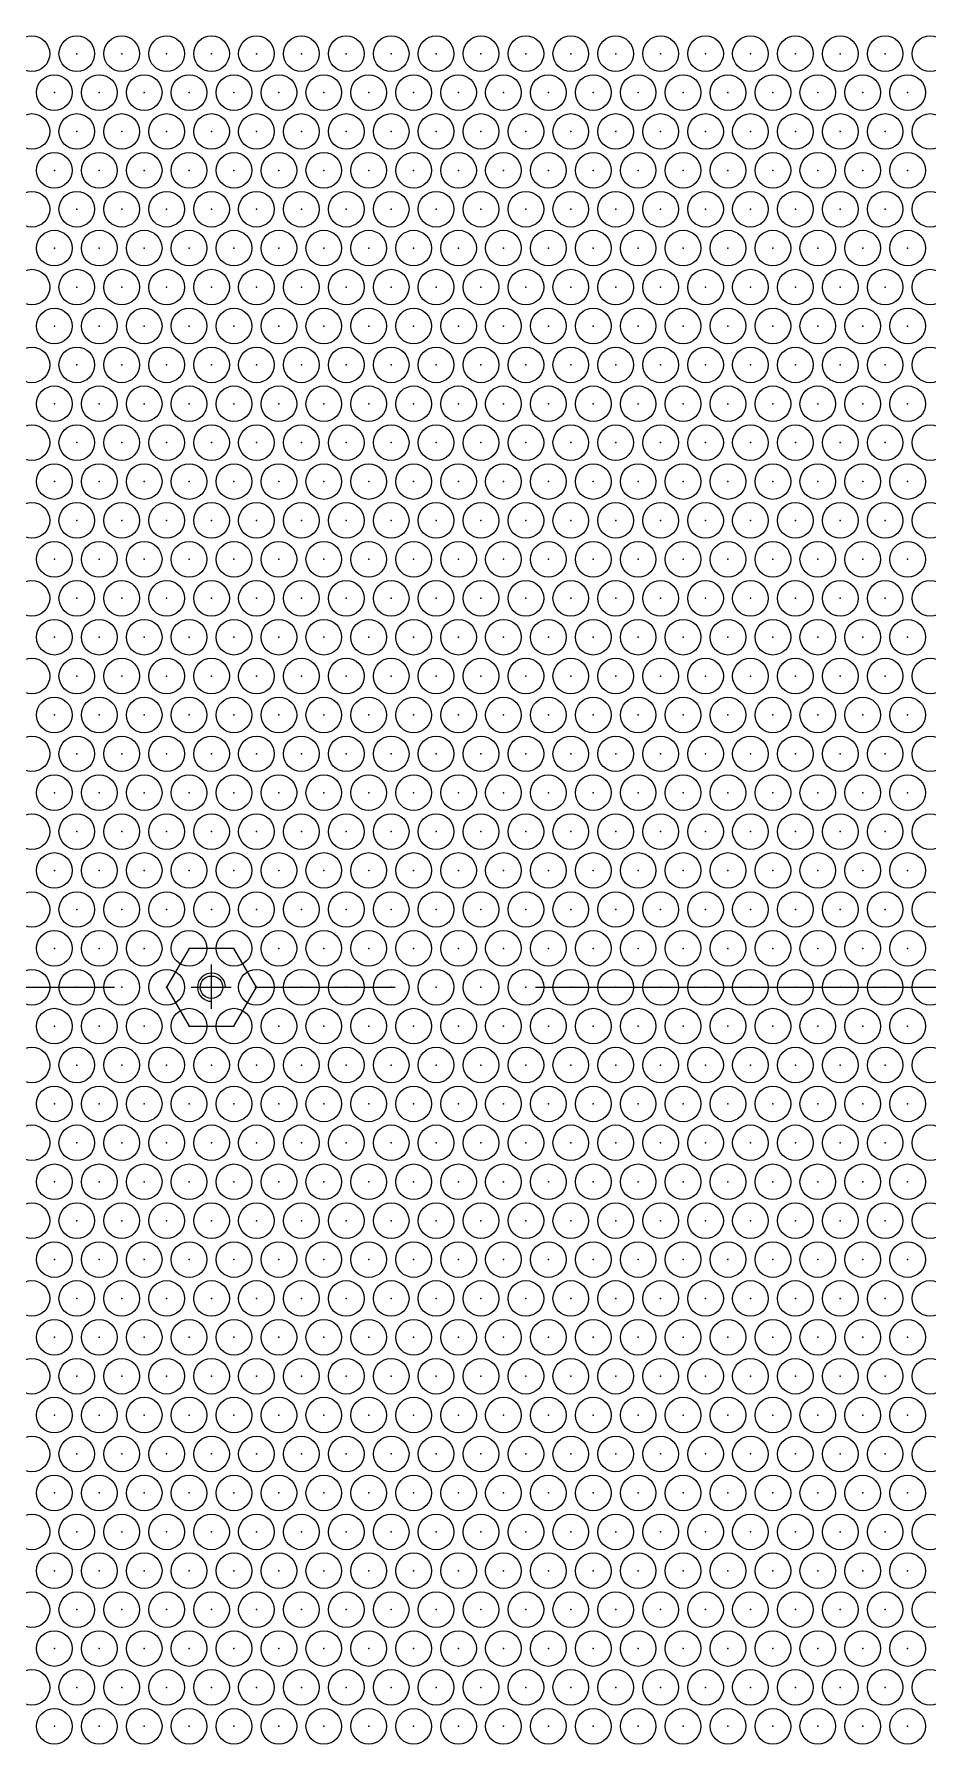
# Model space of a CAD drawing. Extents: x 193 to 9179, y 3 to 6441.
# Drawn here: x 1625 to 2261, y 3801 to 5020 of the extents above; entities that cross this region are included whole.
import ezdxf

# ---------------------------------------------------------------- set-up
doc = ezdxf.new("R2010")
doc.units = 0
doc.header["$LTSCALE"] = 400
doc.header["$MEASUREMENT"] = 0
doc.linetypes.add('CENTER', pattern=[2, 1.25, -0.25, 0.25, -0.25])
for name, color, linetype in [('1', 1, 'CENTER'), ('3', 3, 'CONTINUOUS'), ('4', 4, 'CONTINUOUS')]:
    doc.layers.add(name, color=color, linetype=linetype)

msp = doc.modelspace()

# ---------------------------------------------------------------- linework, layer by layer
at = {"layer": '1'}
msp.add_line((381.8, 4341.2), (4290.1, 4341.2), dxfattribs=at)
at = {"layer": '3', "linetype": 'CENTER'}
for p, q in [((1734.9, 4368.9), (1718.9, 4341.2)), ((1766.9, 4368.9), (1734.9, 4368.9)), ((1782.9, 4341.2), (1766.9, 4368.9)), ((1718.9, 4341.2), (1734.9, 4313.5)), ((1766.9, 4313.5), (1782.9, 4341.2)), ((1734.9, 4313.5), (1766.9, 4313.5))]:
    msp.add_line(p, q, dxfattribs=at)
at = {"layer": '3'}
for centre, radius in [((2294.9, 4341.2), 1330.2), ((1750.9, 4341.2), 8)]:
    msp.add_circle(centre, radius, dxfattribs=at)
at = {"layer": '4'}
msp.add_line((1750.9, 4325.8), (1750.9, 4357.5), dxfattribs=at)
at = {"layer": '4', "color": 4}
msp.add_line((1736.5, 4341.2), (1765, 4341.2), dxfattribs=at)
at = {"layer": '4'}
for centre in [(1622.9, 5006.3), (1654.9, 5006.3), (1686.9, 5006.3), (1718.9, 5006.3), (1750.9, 5006.3), (1782.9, 5006.3), (1814.9, 5006.3), (1846.9, 5006.3), (1878.9, 5006.3), (1910.9, 5006.3), (1942.9, 5006.3), (1974.9, 5006.3), (2006.9, 5006.3), (2038.9, 5006.3), (2070.9, 5006.3), (2102.9, 5006.3), (2134.9, 5006.3), (2166.9, 5006.3), (2198.9, 5006.3), (2230.9, 5006.3), (2262.9, 5006.3), (1638.9, 4978.6), (1670.9, 4978.6), (1702.9, 4978.6), (1734.9, 4978.6), (1766.9, 4978.6), (1798.9, 4978.6), (1830.9, 4978.6), (1862.9, 4978.6), (1894.9, 4978.6), (1926.9, 4978.6), (1958.9, 4978.6), (1990.9, 4978.6), (2022.9, 4978.6), (2054.9, 4978.6), (2086.9, 4978.6), (2118.9, 4978.6), (2150.9, 4978.6), (2182.9, 4978.6), (2214.9, 4978.6), (2246.9, 4978.6), (1622.9, 4950.9), (1654.9, 4950.9), (1686.9, 4950.9), (1718.9, 4950.9), (1750.9, 4950.9), (1782.9, 4950.9), (1814.9, 4950.9), (1846.9, 4950.9), (1878.9, 4950.9), (1910.9, 4950.9), (1942.9, 4950.9), (1974.9, 4950.9), (2006.9, 4950.9), (2038.9, 4950.9), (2070.9, 4950.9), (2102.9, 4950.9), (2134.9, 4950.9), (2166.9, 4950.9), (2198.9, 4950.9), (2230.9, 4950.9), (2262.9, 4950.9), (1638.9, 4923.2), (1670.9, 4923.2), (1702.9, 4923.2), (1734.9, 4923.2), (1766.9, 4923.2), (1798.9, 4923.2), (1830.9, 4923.2), (1862.9, 4923.2), (1894.9, 4923.2), (1926.9, 4923.2), (1958.9, 4923.2), (1990.9, 4923.2), (2022.9, 4923.2), (2054.9, 4923.2), (2086.9, 4923.2), (2118.9, 4923.2), (2150.9, 4923.2), (2182.9, 4923.2), (2214.9, 4923.2), (2246.9, 4923.2), (1622.9, 4895.5), (1654.9, 4895.5), (1686.9, 4895.5), (1718.9, 4895.5), (1750.9, 4895.5), (1782.9, 4895.5), (1814.9, 4895.5), (1846.9, 4895.5), (1878.9, 4895.5), (1910.9, 4895.5), (1942.9, 4895.5), (1974.9, 4895.5), (2006.9, 4895.5), (2038.9, 4895.5), (2070.9, 4895.5), (2102.9, 4895.5), (2134.9, 4895.5), (2166.9, 4895.5), (2198.9, 4895.5), (2230.9, 4895.5), (2262.9, 4895.5), (1638.9, 4867.8), (1670.9, 4867.8), (1702.9, 4867.8), (1734.9, 4867.8), (1766.9, 4867.8), (1798.9, 4867.8), (1830.9, 4867.8), (1862.9, 4867.8), (1894.9, 4867.8), (1926.9, 4867.8), (1958.9, 4867.8), (1990.9, 4867.8), (2022.9, 4867.8), (2054.9, 4867.8), (2086.9, 4867.8), (2118.9, 4867.8), (2150.9, 4867.8), (2182.9, 4867.8), (2214.9, 4867.8), (2246.9, 4867.8), (1622.9, 4840), (1654.9, 4840), (1686.9, 4840), (1718.9, 4840), (1750.9, 4840), (1782.9, 4840), (1814.9, 4840), (1846.9, 4840), (1878.9, 4840), (1910.9, 4840), (1942.9, 4840), (1974.9, 4840), (2006.9, 4840), (2038.9, 4840), (2070.9, 4840), (2102.9, 4840), (2134.9, 4840), (2166.9, 4840), (2198.9, 4840), (2230.9, 4840), (2262.9, 4840), (1638.9, 4812.3), (1670.9, 4812.3), (1702.9, 4812.3), (1734.9, 4812.3), (1766.9, 4812.3), (1798.9, 4812.3), (1830.9, 4812.3), (1862.9, 4812.3), (1894.9, 4812.3), (1926.9, 4812.3), (1958.9, 4812.3), (1990.9, 4812.3), (2022.9, 4812.3), (2054.9, 4812.3), (2086.9, 4812.3), (2118.9, 4812.3), (2150.9, 4812.3), (2182.9, 4812.3), (2214.9, 4812.3), (2246.9, 4812.3), (1622.9, 4784.6), (1654.9, 4784.6), (1686.9, 4784.6), (1718.9, 4784.6), (1750.9, 4784.6), (1782.9, 4784.6), (1814.9, 4784.6), (1846.9, 4784.6), (1878.9, 4784.6), (1910.9, 4784.6), (1942.9, 4784.6), (1974.9, 4784.6), (2006.9, 4784.6), (2038.9, 4784.6), (2070.9, 4784.6), (2102.9, 4784.6), (2134.9, 4784.6), (2166.9, 4784.6), (2198.9, 4784.6), (2230.9, 4784.6), (2262.9, 4784.6), (1638.9, 4756.9), (1670.9, 4756.9), (1702.9, 4756.9), (1734.9, 4756.9), (1766.9, 4756.9), (1798.9, 4756.9), (1830.9, 4756.9), (1862.9, 4756.9), (1894.9, 4756.9), (1926.9, 4756.9), (1958.9, 4756.9), (1990.9, 4756.9), (2022.9, 4756.9), (2054.9, 4756.9), (2086.9, 4756.9), (2118.9, 4756.9), (2150.9, 4756.9), (2182.9, 4756.9), (2214.9, 4756.9), (2246.9, 4756.9), (1622.9, 4729.2), (1654.9, 4729.2), (1686.9, 4729.2), (1718.9, 4729.2), (1750.9, 4729.2), (1782.9, 4729.2), (1814.9, 4729.2), (1846.9, 4729.2), (1878.9, 4729.2), (1910.9, 4729.2), (1942.9, 4729.2), (1974.9, 4729.2), (2006.9, 4729.2), (2038.9, 4729.2), (2070.9, 4729.2), (2102.9, 4729.2), (2134.9, 4729.2), (2166.9, 4729.2), (2198.9, 4729.2), (2230.9, 4729.2), (2262.9, 4729.2), (1638.9, 4701.5), (1670.9, 4701.5), (1702.9, 4701.5), (1734.9, 4701.5), (1766.9, 4701.5), (1798.9, 4701.5), (1830.9, 4701.5), (1862.9, 4701.5), (1894.9, 4701.5), (1926.9, 4701.5), (1958.9, 4701.5), (1990.9, 4701.5), (2022.9, 4701.5), (2054.9, 4701.5), (2086.9, 4701.5), (2118.9, 4701.5), (2150.9, 4701.5), (2182.9, 4701.5), (2214.9, 4701.5), (2246.9, 4701.5), (1622.9, 4673.8), (1654.9, 4673.8), (1686.9, 4673.8), (1718.9, 4673.8), (1750.9, 4673.8), (1782.9, 4673.8), (1814.9, 4673.8), (1846.9, 4673.8), (1878.9, 4673.8), (1910.9, 4673.8), (1942.9, 4673.8), (1974.9, 4673.8), (2006.9, 4673.8), (2038.9, 4673.8), (2070.9, 4673.8), (2102.9, 4673.8), (2134.9, 4673.8), (2166.9, 4673.8), (2198.9, 4673.8), (2230.9, 4673.8), (2262.9, 4673.8), (1638.9, 4646.1), (1670.9, 4646.1), (1702.9, 4646.1), (1734.9, 4646.1), (1766.9, 4646.1), (1798.9, 4646.1), (1830.9, 4646.1), (1862.9, 4646.1), (1894.9, 4646.1), (1926.9, 4646.1), (1958.9, 4646.1), (1990.9, 4646.1), (2022.9, 4646.1), (2054.9, 4646.1), (2086.9, 4646.1), (2118.9, 4646.1), (2150.9, 4646.1), (2182.9, 4646.1), (2214.9, 4646.1), (2246.9, 4646.1), (1622.9, 4618.3), (1654.9, 4618.3), (1686.9, 4618.3), (1718.9, 4618.3), (1750.9, 4618.3), (1782.9, 4618.3), (1814.9, 4618.3), (1846.9, 4618.3), (1878.9, 4618.3), (1910.9, 4618.3), (1942.9, 4618.3), (1974.9, 4618.3), (2006.9, 4618.3), (2038.9, 4618.3), (2070.9, 4618.3), (2102.9, 4618.3), (2134.9, 4618.3), (2166.9, 4618.3), (2198.9, 4618.3), (2230.9, 4618.3), (2262.9, 4618.3), (1638.9, 4590.6), (1670.9, 4590.6), (1702.9, 4590.6), (1734.9, 4590.6), (1766.9, 4590.6), (1798.9, 4590.6), (1830.9, 4590.6), (1862.9, 4590.6), (1894.9, 4590.6), (1926.9, 4590.6), (1958.9, 4590.6), (1990.9, 4590.6), (2022.9, 4590.6), (2054.9, 4590.6), (2086.9, 4590.6), (2118.9, 4590.6), (2150.9, 4590.6), (2182.9, 4590.6), (2214.9, 4590.6), (2246.9, 4590.6), (1622.9, 4562.9), (1654.9, 4562.9), (1686.9, 4562.9), (1718.9, 4562.9), (1750.9, 4562.9), (1782.9, 4562.9), (1814.9, 4562.9), (1846.9, 4562.9), (1878.9, 4562.9), (1910.9, 4562.9), (1942.9, 4562.9), (1974.9, 4562.9), (2006.9, 4562.9), (2038.9, 4562.9), (2070.9, 4562.9), (2102.9, 4562.9), (2134.9, 4562.9), (2166.9, 4562.9), (2198.9, 4562.9), (2230.9, 4562.9), (2262.9, 4562.9), (1638.9, 4535.2), (1670.9, 4535.2), (1702.9, 4535.2), (1734.9, 4535.2), (1766.9, 4535.2), (1798.9, 4535.2), (1830.9, 4535.2), (1862.9, 4535.2), (1894.9, 4535.2), (1926.9, 4535.2), (1958.9, 4535.2), (1990.9, 4535.2), (2022.9, 4535.2), (2054.9, 4535.2), (2086.9, 4535.2), (2118.9, 4535.2), (2150.9, 4535.2), (2182.9, 4535.2), (2214.9, 4535.2), (2246.9, 4535.2), (1622.9, 4507.5), (1654.9, 4507.5), (1686.9, 4507.5), (1718.9, 4507.5), (1750.9, 4507.5), (1782.9, 4507.5), (1814.9, 4507.5), (1846.9, 4507.5), (1878.9, 4507.5), (1910.9, 4507.5), (1942.9, 4507.5), (1974.9, 4507.5), (2006.9, 4507.5), (2038.9, 4507.5), (2070.9, 4507.5), (2102.9, 4507.5), (2134.9, 4507.5), (2166.9, 4507.5), (2198.9, 4507.5), (2230.9, 4507.5), (2262.9, 4507.5), (1638.9, 4479.8), (1670.9, 4479.8), (1702.9, 4479.8), (1734.9, 4479.8), (1766.9, 4479.8), (1798.9, 4479.8), (1830.9, 4479.8), (1862.9, 4479.8), (1894.9, 4479.8), (1926.9, 4479.8), (1958.9, 4479.8), (1990.9, 4479.8), (2022.9, 4479.8), (2054.9, 4479.8), (2086.9, 4479.8), (2118.9, 4479.8), (2150.9, 4479.8), (2182.9, 4479.8), (2214.9, 4479.8), (2246.9, 4479.8), (1622.9, 4452.1), (1654.9, 4452.1), (1686.9, 4452.1), (1718.9, 4452.1), (1750.9, 4452.1), (1782.9, 4452.1), (1814.9, 4452.1), (1846.9, 4452.1), (1878.9, 4452.1), (1910.9, 4452.1), (1942.9, 4452.1), (1974.9, 4452.1), (2006.9, 4452.1), (2038.9, 4452.1), (2070.9, 4452.1), (2102.9, 4452.1), (2134.9, 4452.1), (2166.9, 4452.1), (2198.9, 4452.1), (2230.9, 4452.1), (2262.9, 4452.1), (1638.9, 4424.4), (1670.9, 4424.4), (1702.9, 4424.4), (1734.9, 4424.4), (1766.9, 4424.4), (1798.9, 4424.4), (1830.9, 4424.4), (1862.9, 4424.4), (1894.9, 4424.4), (1926.9, 4424.4), (1958.9, 4424.4), (1990.9, 4424.4), (2022.9, 4424.4), (2054.9, 4424.4), (2086.9, 4424.4), (2118.9, 4424.4), (2150.9, 4424.4), (2182.9, 4424.4), (2214.9, 4424.4), (2246.9, 4424.4), (1622.9, 4396.6), (1654.9, 4396.6), (1686.9, 4396.6), (1718.9, 4396.6), (1750.9, 4396.6), (1782.9, 4396.6), (1814.9, 4396.6), (1846.9, 4396.6), (1878.9, 4396.6), (1910.9, 4396.6), (1942.9, 4396.6), (1974.9, 4396.6), (2006.9, 4396.6), (2038.9, 4396.6), (2070.9, 4396.6), (2102.9, 4396.6), (2134.9, 4396.6), (2166.9, 4396.6), (2198.9, 4396.6), (2230.9, 4396.6), (2262.9, 4396.6), (1638.9, 4368.9), (1670.9, 4368.9), (1702.9, 4368.9), (1734.9, 4368.9), (1766.9, 4368.9), (1798.9, 4368.9), (1830.9, 4368.9), (1862.9, 4368.9), (1894.9, 4368.9), (1926.9, 4368.9), (1958.9, 4368.9), (1990.9, 4368.9), (2022.9, 4368.9), (2054.9, 4368.9), (2086.9, 4368.9), (2118.9, 4368.9), (2150.9, 4368.9), (2182.9, 4368.9), (2214.9, 4368.9), (2246.9, 4368.9), (1622.9, 4341.2), (1654.9, 4341.2), (1686.9, 4341.2), (1718.9, 4341.2), (1782.9, 4341.2), (1814.9, 4341.2), (1846.9, 4341.2), (1878.9, 4341.2), (1910.9, 4341.2), (1942.9, 4341.2), (1974.9, 4341.2), (2006.9, 4341.2), (2038.9, 4341.2), (2070.9, 4341.2), (2102.9, 4341.2), (2134.9, 4341.2), (2166.9, 4341.2), (2198.9, 4341.2), (2230.9, 4341.2), (2262.9, 4341.2), (1638.9, 4313.5), (1670.9, 4313.5), (1702.9, 4313.5), (1734.9, 4313.5), (1766.9, 4313.5), (1798.9, 4313.5), (1830.9, 4313.5), (1862.9, 4313.5), (1894.9, 4313.5), (1926.9, 4313.5), (1958.9, 4313.5), (1990.9, 4313.5), (2022.9, 4313.5), (2054.9, 4313.5), (2086.9, 4313.5), (2118.9, 4313.5), (2150.9, 4313.5), (2182.9, 4313.5), (2214.9, 4313.5), (2246.9, 4313.5), (1622.9, 4285.8), (1654.9, 4285.8), (1686.9, 4285.8), (1718.9, 4285.8), (1750.9, 4285.8), (1782.9, 4285.8), (1814.9, 4285.8), (1846.9, 4285.8), (1878.9, 4285.8), (1910.9, 4285.8), (1942.9, 4285.8), (1974.9, 4285.8), (2006.9, 4285.8), (2038.9, 4285.8), (2070.9, 4285.8), (2102.9, 4285.8), (2134.9, 4285.8), (2166.9, 4285.8), (2198.9, 4285.8), (2230.9, 4285.8), (2262.9, 4285.8), (1638.9, 4258.1), (1670.9, 4258.1), (1702.9, 4258.1), (1734.9, 4258.1), (1766.9, 4258.1), (1798.9, 4258.1), (1830.9, 4258.1), (1862.9, 4258.1), (1894.9, 4258.1), (1926.9, 4258.1), (1958.9, 4258.1), (1990.9, 4258.1), (2022.9, 4258.1), (2054.9, 4258.1), (2086.9, 4258.1), (2118.9, 4258.1), (2150.9, 4258.1), (2182.9, 4258.1), (2214.9, 4258.1), (2246.9, 4258.1), (1622.9, 4230.4), (1654.9, 4230.4), (1686.9, 4230.4), (1718.9, 4230.4), (1750.9, 4230.4), (1782.9, 4230.4), (1814.9, 4230.4), (1846.9, 4230.4), (1878.9, 4230.4), (1910.9, 4230.4), (1942.9, 4230.4), (1974.9, 4230.4), (2006.9, 4230.4), (2038.9, 4230.4), (2070.9, 4230.4), (2102.9, 4230.4), (2134.9, 4230.4), (2166.9, 4230.4), (2198.9, 4230.4), (2230.9, 4230.4), (2262.9, 4230.4), (1638.9, 4202.6), (1670.9, 4202.6), (1702.9, 4202.6), (1734.9, 4202.6), (1766.9, 4202.6), (1798.9, 4202.6), (1830.9, 4202.6), (1862.9, 4202.6), (1894.9, 4202.6), (1926.9, 4202.6), (1958.9, 4202.6), (1990.9, 4202.6), (2022.9, 4202.6), (2054.9, 4202.6), (2086.9, 4202.6), (2118.9, 4202.6), (2150.9, 4202.6), (2182.9, 4202.6), (2214.9, 4202.6), (2246.9, 4202.6), (1622.9, 4174.9), (1654.9, 4174.9), (1686.9, 4174.9), (1718.9, 4174.9), (1750.9, 4174.9), (1782.9, 4174.9), (1814.9, 4174.9), (1846.9, 4174.9), (1878.9, 4174.9), (1910.9, 4174.9), (1942.9, 4174.9), (1974.9, 4174.9), (2006.9, 4174.9), (2038.9, 4174.9), (2070.9, 4174.9), (2102.9, 4174.9), (2134.9, 4174.9), (2166.9, 4174.9), (2198.9, 4174.9), (2230.9, 4174.9), (2262.9, 4174.9), (1638.9, 4147.2), (1670.9, 4147.2), (1702.9, 4147.2), (1734.9, 4147.2), (1766.9, 4147.2), (1798.9, 4147.2), (1830.9, 4147.2), (1862.9, 4147.2), (1894.9, 4147.2), (1926.9, 4147.2), (1958.9, 4147.2), (1990.9, 4147.2), (2022.9, 4147.2), (2054.9, 4147.2), (2086.9, 4147.2), (2118.9, 4147.2), (2150.9, 4147.2), (2182.9, 4147.2), (2214.9, 4147.2), (2246.9, 4147.2), (1622.9, 4119.5), (1654.9, 4119.5), (1686.9, 4119.5), (1718.9, 4119.5), (1750.9, 4119.5), (1782.9, 4119.5), (1814.9, 4119.5), (1846.9, 4119.5), (1878.9, 4119.5), (1910.9, 4119.5), (1942.9, 4119.5), (1974.9, 4119.5), (2006.9, 4119.5), (2038.9, 4119.5), (2070.9, 4119.5), (2102.9, 4119.5), (2134.9, 4119.5), (2166.9, 4119.5), (2198.9, 4119.5), (2230.9, 4119.5), (2262.9, 4119.5), (1638.9, 4091.8), (1670.9, 4091.8), (1702.9, 4091.8), (1734.9, 4091.8), (1766.9, 4091.8), (1798.9, 4091.8), (1830.9, 4091.8), (1862.9, 4091.8), (1894.9, 4091.8), (1926.9, 4091.8), (1958.9, 4091.8), (1990.9, 4091.8), (2022.9, 4091.8), (2054.9, 4091.8), (2086.9, 4091.8), (2118.9, 4091.8), (2150.9, 4091.8), (2182.9, 4091.8), (2214.9, 4091.8), (2246.9, 4091.8), (1622.9, 4064.1), (1654.9, 4064.1), (1686.9, 4064.1), (1718.9, 4064.1), (1750.9, 4064.1), (1782.9, 4064.1), (1814.9, 4064.1), (1846.9, 4064.1), (1878.9, 4064.1), (1910.9, 4064.1), (1942.9, 4064.1), (1974.9, 4064.1), (2006.9, 4064.1), (2038.9, 4064.1), (2070.9, 4064.1), (2102.9, 4064.1), (2134.9, 4064.1), (2166.9, 4064.1), (2198.9, 4064.1), (2230.9, 4064.1), (2262.9, 4064.1), (1638.9, 4036.4), (1670.9, 4036.4), (1702.9, 4036.4), (1734.9, 4036.4), (1766.9, 4036.4), (1798.9, 4036.4), (1830.9, 4036.4), (1862.9, 4036.4), (1894.9, 4036.4), (1926.9, 4036.4), (1958.9, 4036.4), (1990.9, 4036.4), (2022.9, 4036.4), (2054.9, 4036.4), (2086.9, 4036.4), (2118.9, 4036.4), (2150.9, 4036.4), (2182.9, 4036.4), (2214.9, 4036.4), (2246.9, 4036.4), (1622.9, 4008.7), (1654.9, 4008.7), (1686.9, 4008.7), (1718.9, 4008.7), (1750.9, 4008.7), (1782.9, 4008.7), (1814.9, 4008.7), (1846.9, 4008.7), (1878.9, 4008.7), (1910.9, 4008.7), (1942.9, 4008.7), (1974.9, 4008.7), (2006.9, 4008.7), (2038.9, 4008.7), (2070.9, 4008.7), (2102.9, 4008.7), (2134.9, 4008.7), (2166.9, 4008.7), (2198.9, 4008.7), (2230.9, 4008.7), (2262.9, 4008.7), (1638.9, 3980.9), (1670.9, 3980.9), (1702.9, 3980.9), (1734.9, 3980.9), (1766.9, 3980.9), (1798.9, 3980.9), (1830.9, 3980.9), (1862.9, 3980.9), (1894.9, 3980.9), (1926.9, 3980.9), (1958.9, 3980.9), (1990.9, 3980.9), (2022.9, 3980.9), (2054.9, 3980.9), (2086.9, 3980.9), (2118.9, 3980.9), (2150.9, 3980.9), (2182.9, 3980.9), (2214.9, 3980.9), (2246.9, 3980.9), (1622.9, 3953.2), (1654.9, 3953.2), (1686.9, 3953.2), (1718.9, 3953.2), (1750.9, 3953.2), (1782.9, 3953.2), (1814.9, 3953.2), (1846.9, 3953.2), (1878.9, 3953.2), (1910.9, 3953.2), (1942.9, 3953.2), (1974.9, 3953.2), (2006.9, 3953.2), (2038.9, 3953.2), (2070.9, 3953.2), (2102.9, 3953.2), (2134.9, 3953.2), (2166.9, 3953.2), (2198.9, 3953.2), (2230.9, 3953.2), (2262.9, 3953.2), (1638.9, 3925.5), (1670.9, 3925.5), (1702.9, 3925.5), (1734.9, 3925.5), (1766.9, 3925.5), (1798.9, 3925.5), (1830.9, 3925.5), (1862.9, 3925.5), (1894.9, 3925.5), (1926.9, 3925.5), (1958.9, 3925.5), (1990.9, 3925.5), (2022.9, 3925.5), (2054.9, 3925.5), (2086.9, 3925.5), (2118.9, 3925.5), (2150.9, 3925.5), (2182.9, 3925.5), (2214.9, 3925.5), (2246.9, 3925.5), (1622.9, 3897.8), (1654.9, 3897.8), (1686.9, 3897.8), (1718.9, 3897.8), (1750.9, 3897.8), (1782.9, 3897.8), (1814.9, 3897.8), (1846.9, 3897.8), (1878.9, 3897.8), (1910.9, 3897.8), (1942.9, 3897.8), (1974.9, 3897.8), (2006.9, 3897.8), (2038.9, 3897.8), (2070.9, 3897.8), (2102.9, 3897.8), (2134.9, 3897.8), (2166.9, 3897.8), (2198.9, 3897.8), (2230.9, 3897.8), (2262.9, 3897.8), (1638.9, 3870.1), (1670.9, 3870.1), (1702.9, 3870.1), (1734.9, 3870.1), (1766.9, 3870.1), (1798.9, 3870.1), (1830.9, 3870.1), (1862.9, 3870.1), (1894.9, 3870.1), (1926.9, 3870.1), (1958.9, 3870.1), (1990.9, 3870.1), (2022.9, 3870.1), (2054.9, 3870.1), (2086.9, 3870.1), (2118.9, 3870.1), (2150.9, 3870.1), (2182.9, 3870.1), (2214.9, 3870.1), (2246.9, 3870.1), (1622.9, 3842.4), (1654.9, 3842.4), (1686.9, 3842.4), (1718.9, 3842.4), (1750.9, 3842.4), (1782.9, 3842.4), (1814.9, 3842.4), (1846.9, 3842.4), (1878.9, 3842.4), (1910.9, 3842.4), (1942.9, 3842.4), (1974.9, 3842.4), (2006.9, 3842.4), (2038.9, 3842.4), (2070.9, 3842.4), (2102.9, 3842.4), (2134.9, 3842.4), (2166.9, 3842.4), (2198.9, 3842.4), (2230.9, 3842.4), (2262.9, 3842.4), (1638.9, 3814.7), (1670.9, 3814.7), (1702.9, 3814.7), (1734.9, 3814.7), (1766.9, 3814.7), (1798.9, 3814.7), (1830.9, 3814.7), (1862.9, 3814.7), (1894.9, 3814.7), (1926.9, 3814.7), (1958.9, 3814.7), (1990.9, 3814.7), (2022.9, 3814.7), (2054.9, 3814.7), (2086.9, 3814.7), (2118.9, 3814.7), (2150.9, 3814.7), (2182.9, 3814.7), (2214.9, 3814.7), (2246.9, 3814.7)]:
    msp.add_circle(centre, 12.7, dxfattribs=at)
msp.add_arc((1750.9, 4341.2), 10, 0, 270, dxfattribs=at)
for p in [(1654.9, 5006.3), (1686.9, 5006.3), (1718.9, 5006.3), (1750.9, 5006.3), (1782.9, 5006.3), (1814.9, 5006.3), (1846.9, 5006.3), (1878.9, 5006.3), (1910.9, 5006.3), (1942.9, 5006.3), (1974.9, 5006.3), (2006.9, 5006.3), (2038.9, 5006.3), (2070.9, 5006.3), (2102.9, 5006.3), (2134.9, 5006.3), (2166.9, 5006.3), (2198.9, 5006.3), (2230.9, 5006.3), (1638.9, 4978.6), (1670.9, 4978.6), (1702.9, 4978.6), (1734.9, 4978.6), (1766.9, 4978.6), (1798.9, 4978.6), (1830.9, 4978.6), (1862.9, 4978.6), (1894.9, 4978.6), (1926.9, 4978.6), (1958.9, 4978.6), (1990.9, 4978.6), (2022.9, 4978.6), (2054.9, 4978.6), (2086.9, 4978.6), (2118.9, 4978.6), (2150.9, 4978.6), (2182.9, 4978.6), (2214.9, 4978.6), (2246.9, 4978.6), (1654.9, 4950.9), (1686.9, 4950.9), (1718.9, 4950.9), (1750.9, 4950.9), (1782.9, 4950.9), (1814.9, 4950.9), (1846.9, 4950.9), (1878.9, 4950.9), (1910.9, 4950.9), (1942.9, 4950.9), (1974.9, 4950.9), (2006.9, 4950.9), (2038.9, 4950.9), (2070.9, 4950.9), (2102.9, 4950.9), (2134.9, 4950.9), (2166.9, 4950.9), (2198.9, 4950.9), (2230.9, 4950.9), (1638.9, 4923.2), (1670.9, 4923.2), (1702.9, 4923.2), (1734.9, 4923.2), (1766.9, 4923.2), (1798.9, 4923.2), (1830.9, 4923.2), (1862.9, 4923.2), (1894.9, 4923.2), (1926.9, 4923.2), (1958.9, 4923.2), (1990.9, 4923.2), (2022.9, 4923.2), (2054.9, 4923.2), (2086.9, 4923.2), (2118.9, 4923.2), (2150.9, 4923.2), (2182.9, 4923.2), (2214.9, 4923.2), (2246.9, 4923.2), (1654.9, 4895.5), (1686.9, 4895.5), (1718.9, 4895.5), (1750.9, 4895.5), (1782.9, 4895.5), (1814.9, 4895.5), (1846.9, 4895.5), (1878.9, 4895.5), (1910.9, 4895.5), (1942.9, 4895.5), (1974.9, 4895.5), (2006.9, 4895.5), (2038.9, 4895.5), (2070.9, 4895.5), (2102.9, 4895.5), (2134.9, 4895.5), (2166.9, 4895.5), (2198.9, 4895.5), (2230.9, 4895.5), (1638.9, 4867.8), (1670.9, 4867.8), (1702.9, 4867.8), (1734.9, 4867.8), (1766.9, 4867.8), (1798.9, 4867.8), (1830.9, 4867.8), (1862.9, 4867.8), (1894.9, 4867.8), (1926.9, 4867.8), (1958.9, 4867.8), (1990.9, 4867.8), (2022.9, 4867.8), (2054.9, 4867.8), (2086.9, 4867.8), (2118.9, 4867.8), (2150.9, 4867.8), (2182.9, 4867.8), (2214.9, 4867.8), (2246.9, 4867.8), (1654.9, 4840), (1686.9, 4840), (1718.9, 4840), (1750.9, 4840), (1782.9, 4840), (1814.9, 4840), (1846.9, 4840), (1878.9, 4840), (1910.9, 4840), (1942.9, 4840), (1974.9, 4840), (2006.9, 4840), (2038.9, 4840), (2070.9, 4840), (2102.9, 4840), (2134.9, 4840), (2166.9, 4840), (2198.9, 4840), (2230.9, 4840), (1638.9, 4812.3), (1670.9, 4812.3), (1702.9, 4812.3), (1734.9, 4812.3), (1766.9, 4812.3), (1798.9, 4812.3), (1830.9, 4812.3), (1862.9, 4812.3), (1894.9, 4812.3), (1926.9, 4812.3), (1958.9, 4812.3), (1990.9, 4812.3), (2022.9, 4812.3), (2054.9, 4812.3), (2086.9, 4812.3), (2118.9, 4812.3), (2150.9, 4812.3), (2182.9, 4812.3), (2214.9, 4812.3), (2246.9, 4812.3), (1654.9, 4784.6), (1686.9, 4784.6), (1718.9, 4784.6), (1750.9, 4784.6), (1782.9, 4784.6), (1814.9, 4784.6), (1846.9, 4784.6), (1878.9, 4784.6), (1910.9, 4784.6), (1942.9, 4784.6), (1974.9, 4784.6), (2006.9, 4784.6), (2038.9, 4784.6), (2070.9, 4784.6), (2102.9, 4784.6), (2134.9, 4784.6), (2166.9, 4784.6), (2198.9, 4784.6), (2230.9, 4784.6), (1638.9, 4756.9), (1670.9, 4756.9), (1702.9, 4756.9), (1734.9, 4756.9), (1766.9, 4756.9), (1798.9, 4756.9), (1830.9, 4756.9), (1862.9, 4756.9), (1894.9, 4756.9), (1926.9, 4756.9), (1958.9, 4756.9), (1990.9, 4756.9), (2022.9, 4756.9), (2054.9, 4756.9), (2086.9, 4756.9), (2118.9, 4756.9), (2150.9, 4756.9), (2182.9, 4756.9), (2214.9, 4756.9), (2246.9, 4756.9), (1654.9, 4729.2), (1686.9, 4729.2), (1718.9, 4729.2), (1750.9, 4729.2), (1782.9, 4729.2), (1814.9, 4729.2), (1846.9, 4729.2), (1878.9, 4729.2), (1910.9, 4729.2), (1942.9, 4729.2), (1974.9, 4729.2), (2006.9, 4729.2), (2038.9, 4729.2), (2070.9, 4729.2), (2102.9, 4729.2), (2134.9, 4729.2), (2166.9, 4729.2), (2198.9, 4729.2), (2230.9, 4729.2), (1638.9, 4701.5), (1670.9, 4701.5), (1702.9, 4701.5), (1734.9, 4701.5), (1766.9, 4701.5), (1798.9, 4701.5), (1830.9, 4701.5), (1862.9, 4701.5), (1894.9, 4701.5), (1926.9, 4701.5), (1958.9, 4701.5), (1990.9, 4701.5), (2022.9, 4701.5), (2054.9, 4701.5), (2086.9, 4701.5), (2118.9, 4701.5), (2150.9, 4701.5), (2182.9, 4701.5), (2214.9, 4701.5), (2246.9, 4701.5), (1654.9, 4673.8), (1686.9, 4673.8), (1718.9, 4673.8), (1750.9, 4673.8), (1782.9, 4673.8), (1814.9, 4673.8), (1846.9, 4673.8), (1878.9, 4673.8), (1910.9, 4673.8), (1942.9, 4673.8), (1974.9, 4673.8), (2006.9, 4673.8), (2038.9, 4673.8), (2070.9, 4673.8), (2102.9, 4673.8), (2134.9, 4673.8), (2166.9, 4673.8), (2198.9, 4673.8), (2230.9, 4673.8), (1638.9, 4646.1), (1670.9, 4646.1), (1702.9, 4646.1), (1734.9, 4646.1), (1766.9, 4646.1), (1798.9, 4646.1), (1830.9, 4646.1), (1862.9, 4646.1), (1894.9, 4646.1), (1926.9, 4646.1), (1958.9, 4646.1), (1990.9, 4646.1), (2022.9, 4646.1), (2054.9, 4646.1), (2086.9, 4646.1), (2118.9, 4646.1), (2150.9, 4646.1), (2182.9, 4646.1), (2214.9, 4646.1), (2246.9, 4646.1), (1654.9, 4618.3), (1686.9, 4618.3), (1718.9, 4618.3), (1750.9, 4618.3), (1782.9, 4618.3), (1814.9, 4618.3), (1846.9, 4618.3), (1878.9, 4618.3), (1910.9, 4618.3), (1942.9, 4618.3), (1974.9, 4618.3), (2006.9, 4618.3), (2038.9, 4618.3), (2070.9, 4618.3), (2102.9, 4618.3), (2134.9, 4618.3), (2166.9, 4618.3), (2198.9, 4618.3), (2230.9, 4618.3), (1638.9, 4590.6), (1670.9, 4590.6), (1702.9, 4590.6), (1734.9, 4590.6), (1766.9, 4590.6), (1798.9, 4590.6), (1830.9, 4590.6), (1862.9, 4590.6), (1894.9, 4590.6), (1926.9, 4590.6), (1958.9, 4590.6), (1990.9, 4590.6), (2022.9, 4590.6), (2054.9, 4590.6), (2086.9, 4590.6), (2118.9, 4590.6), (2150.9, 4590.6), (2182.9, 4590.6), (2214.9, 4590.6), (2246.9, 4590.6), (1654.9, 4562.9), (1686.9, 4562.9), (1718.9, 4562.9), (1750.9, 4562.9), (1782.9, 4562.9), (1814.9, 4562.9), (1846.9, 4562.9), (1878.9, 4562.9), (1910.9, 4562.9), (1942.9, 4562.9), (1974.9, 4562.9), (2006.9, 4562.9), (2038.9, 4562.9), (2070.9, 4562.9), (2102.9, 4562.9), (2134.9, 4562.9), (2166.9, 4562.9), (2198.9, 4562.9), (2230.9, 4562.9), (1638.9, 4535.2), (1670.9, 4535.2), (1702.9, 4535.2), (1734.9, 4535.2), (1766.9, 4535.2), (1798.9, 4535.2), (1830.9, 4535.2), (1862.9, 4535.2), (1894.9, 4535.2), (1926.9, 4535.2), (1958.9, 4535.2), (1990.9, 4535.2), (2022.9, 4535.2), (2054.9, 4535.2), (2086.9, 4535.2), (2118.9, 4535.2), (2150.9, 4535.2), (2182.9, 4535.2), (2214.9, 4535.2), (2246.9, 4535.2), (1654.9, 4507.5), (1686.9, 4507.5), (1718.9, 4507.5), (1750.9, 4507.5), (1782.9, 4507.5), (1814.9, 4507.5), (1846.9, 4507.5), (1878.9, 4507.5), (1910.9, 4507.5), (1942.9, 4507.5), (1974.9, 4507.5), (2006.9, 4507.5), (2038.9, 4507.5), (2070.9, 4507.5), (2102.9, 4507.5), (2134.9, 4507.5), (2166.9, 4507.5), (2198.9, 4507.5), (2230.9, 4507.5), (1638.9, 4479.8), (1670.9, 4479.8), (1702.9, 4479.8), (1734.9, 4479.8), (1766.9, 4479.8), (1798.9, 4479.8), (1830.9, 4479.8), (1862.9, 4479.8), (1894.9, 4479.8), (1926.9, 4479.8), (1958.9, 4479.8), (1990.9, 4479.8), (2022.9, 4479.8), (2054.9, 4479.8), (2086.9, 4479.8), (2118.9, 4479.8), (2150.9, 4479.8), (2182.9, 4479.8), (2214.9, 4479.8), (2246.9, 4479.8), (1654.9, 4452.1), (1686.9, 4452.1), (1718.9, 4452.1), (1750.9, 4452.1), (1782.9, 4452.1), (1814.9, 4452.1), (1846.9, 4452.1), (1878.9, 4452.1), (1910.9, 4452.1), (1942.9, 4452.1), (1974.9, 4452.1), (2006.9, 4452.1), (2038.9, 4452.1), (2070.9, 4452.1), (2102.9, 4452.1), (2134.9, 4452.1), (2166.9, 4452.1), (2198.9, 4452.1), (2230.9, 4452.1), (1638.9, 4424.4), (1670.9, 4424.4), (1702.9, 4424.4), (1734.9, 4424.4), (1766.9, 4424.4), (1798.9, 4424.4), (1830.9, 4424.4), (1862.9, 4424.4), (1894.9, 4424.4), (1926.9, 4424.4), (1958.9, 4424.4), (1990.9, 4424.4), (2022.9, 4424.4), (2054.9, 4424.4), (2086.9, 4424.4), (2118.9, 4424.4), (2150.9, 4424.4), (2182.9, 4424.4), (2214.9, 4424.4), (2246.9, 4424.4), (1654.9, 4396.6), (1686.9, 4396.6), (1718.9, 4396.6), (1750.9, 4396.6), (1782.9, 4396.6), (1814.9, 4396.6), (1846.9, 4396.6), (1878.9, 4396.6), (1910.9, 4396.6), (1942.9, 4396.6), (1974.9, 4396.6), (2006.9, 4396.6), (2038.9, 4396.6), (2070.9, 4396.6), (2102.9, 4396.6), (2134.9, 4396.6), (2166.9, 4396.6), (2198.9, 4396.6), (2230.9, 4396.6), (1638.9, 4368.9), (1670.9, 4368.9), (1702.9, 4368.9), (1734.9, 4368.9), (1766.9, 4368.9), (1798.9, 4368.9), (1830.9, 4368.9), (1862.9, 4368.9), (1894.9, 4368.9), (1926.9, 4368.9), (1958.9, 4368.9), (1990.9, 4368.9), (2022.9, 4368.9), (2054.9, 4368.9), (2086.9, 4368.9), (2118.9, 4368.9), (2150.9, 4368.9), (2182.9, 4368.9), (2214.9, 4368.9), (2246.9, 4368.9), (1654.9, 4341.2), (1686.9, 4341.2), (1718.9, 4341.2), (1750.9, 4341.2), (1782.9, 4341.2), (1814.9, 4341.2), (1846.9, 4341.2), (1878.9, 4341.2), (1910.9, 4341.2), (1942.9, 4341.2), (1974.9, 4341.2), (2006.9, 4341.2), (2038.9, 4341.2), (2070.9, 4341.2), (2102.9, 4341.2), (2134.9, 4341.2), (2166.9, 4341.2), (2198.9, 4341.2), (2230.9, 4341.2), (1638.9, 4313.5), (1670.9, 4313.5), (1702.9, 4313.5), (1734.9, 4313.5), (1766.9, 4313.5), (1798.9, 4313.5), (1830.9, 4313.5), (1862.9, 4313.5), (1894.9, 4313.5), (1926.9, 4313.5), (1958.9, 4313.5), (1990.9, 4313.5), (2022.9, 4313.5), (2054.9, 4313.5), (2086.9, 4313.5), (2118.9, 4313.5), (2150.9, 4313.5), (2182.9, 4313.5), (2214.9, 4313.5), (2246.9, 4313.5), (1654.9, 4285.8), (1686.9, 4285.8), (1718.9, 4285.8), (1750.9, 4285.8), (1782.9, 4285.8), (1814.9, 4285.8), (1846.9, 4285.8), (1878.9, 4285.8), (1910.9, 4285.8), (1942.9, 4285.8), (1974.9, 4285.8), (2006.9, 4285.8), (2038.9, 4285.8), (2070.9, 4285.8), (2102.9, 4285.8), (2134.9, 4285.8), (2166.9, 4285.8), (2198.9, 4285.8), (2230.9, 4285.8), (1638.9, 4258.1), (1670.9, 4258.1), (1702.9, 4258.1), (1734.9, 4258.1), (1766.9, 4258.1), (1798.9, 4258.1), (1830.9, 4258.1), (1862.9, 4258.1), (1894.9, 4258.1), (1926.9, 4258.1), (1958.9, 4258.1), (1990.9, 4258.1), (2022.9, 4258.1), (2054.9, 4258.1), (2086.9, 4258.1), (2118.9, 4258.1), (2150.9, 4258.1), (2182.9, 4258.1), (2214.9, 4258.1), (2246.9, 4258.1), (1654.9, 4230.4), (1686.9, 4230.4), (1718.9, 4230.4), (1750.9, 4230.4), (1782.9, 4230.4), (1814.9, 4230.4), (1846.9, 4230.4), (1878.9, 4230.4), (1910.9, 4230.4), (1942.9, 4230.4), (1974.9, 4230.4), (2006.9, 4230.4), (2038.9, 4230.4), (2070.9, 4230.4), (2102.9, 4230.4), (2134.9, 4230.4), (2166.9, 4230.4), (2198.9, 4230.4), (2230.9, 4230.4), (1638.9, 4202.6), (1670.9, 4202.6), (1702.9, 4202.6), (1734.9, 4202.6), (1766.9, 4202.6), (1798.9, 4202.6), (1830.9, 4202.6), (1862.9, 4202.6), (1894.9, 4202.6), (1926.9, 4202.6), (1958.9, 4202.6), (1990.9, 4202.6), (2022.9, 4202.6), (2054.9, 4202.6), (2086.9, 4202.6), (2118.9, 4202.6), (2150.9, 4202.6), (2182.9, 4202.6), (2214.9, 4202.6), (2246.9, 4202.6), (1654.9, 4174.9), (1686.9, 4174.9), (1718.9, 4174.9), (1750.9, 4174.9), (1782.9, 4174.9), (1814.9, 4174.9), (1846.9, 4174.9), (1878.9, 4174.9), (1910.9, 4174.9), (1942.9, 4174.9), (1974.9, 4174.9), (2006.9, 4174.9), (2038.9, 4174.9), (2070.9, 4174.9), (2102.9, 4174.9), (2134.9, 4174.9), (2166.9, 4174.9), (2198.9, 4174.9), (2230.9, 4174.9), (1638.9, 4147.2), (1670.9, 4147.2), (1702.9, 4147.2), (1734.9, 4147.2), (1766.9, 4147.2), (1798.9, 4147.2), (1830.9, 4147.2), (1862.9, 4147.2), (1894.9, 4147.2), (1926.9, 4147.2), (1958.9, 4147.2), (1990.9, 4147.2), (2022.9, 4147.2), (2054.9, 4147.2), (2086.9, 4147.2), (2118.9, 4147.2), (2150.9, 4147.2), (2182.9, 4147.2), (2214.9, 4147.2), (2246.9, 4147.2), (1654.9, 4119.5), (1686.9, 4119.5), (1718.9, 4119.5), (1750.9, 4119.5), (1782.9, 4119.5), (1814.9, 4119.5), (1846.9, 4119.5), (1878.9, 4119.5), (1910.9, 4119.5), (1942.9, 4119.5), (1974.9, 4119.5), (2006.9, 4119.5), (2038.9, 4119.5), (2070.9, 4119.5), (2102.9, 4119.5), (2134.9, 4119.5), (2166.9, 4119.5), (2198.9, 4119.5), (2230.9, 4119.5), (1638.9, 4091.8), (1670.9, 4091.8), (1702.9, 4091.8), (1734.9, 4091.8), (1766.9, 4091.8), (1798.9, 4091.8), (1830.9, 4091.8), (1862.9, 4091.8), (1894.9, 4091.8), (1926.9, 4091.8), (1958.9, 4091.8), (1990.9, 4091.8), (2022.9, 4091.8), (2054.9, 4091.8), (2086.9, 4091.8), (2118.9, 4091.8), (2150.9, 4091.8), (2182.9, 4091.8), (2214.9, 4091.8), (2246.9, 4091.8), (1654.9, 4064.1), (1686.9, 4064.1), (1718.9, 4064.1), (1750.9, 4064.1), (1782.9, 4064.1), (1814.9, 4064.1), (1846.9, 4064.1), (1878.9, 4064.1), (1910.9, 4064.1), (1942.9, 4064.1), (1974.9, 4064.1), (2006.9, 4064.1), (2038.9, 4064.1), (2070.9, 4064.1), (2102.9, 4064.1), (2134.9, 4064.1), (2166.9, 4064.1), (2198.9, 4064.1), (2230.9, 4064.1), (1638.9, 4036.4), (1670.9, 4036.4), (1702.9, 4036.4), (1734.9, 4036.4), (1766.9, 4036.4), (1798.9, 4036.4), (1830.9, 4036.4), (1862.9, 4036.4), (1894.9, 4036.4), (1926.9, 4036.4), (1958.9, 4036.4), (1990.9, 4036.4), (2022.9, 4036.4), (2054.9, 4036.4), (2086.9, 4036.4), (2118.9, 4036.4), (2150.9, 4036.4), (2182.9, 4036.4), (2214.9, 4036.4), (2246.9, 4036.4), (1654.9, 4008.7), (1686.9, 4008.7), (1718.9, 4008.7), (1750.9, 4008.7), (1782.9, 4008.7), (1814.9, 4008.7), (1846.9, 4008.7), (1878.9, 4008.7), (1910.9, 4008.7), (1942.9, 4008.7), (1974.9, 4008.7), (2006.9, 4008.7), (2038.9, 4008.7), (2070.9, 4008.7), (2102.9, 4008.7), (2134.9, 4008.7), (2166.9, 4008.7), (2198.9, 4008.7), (2230.9, 4008.7), (1638.9, 3980.9), (1670.9, 3980.9), (1702.9, 3980.9), (1734.9, 3980.9), (1766.9, 3980.9), (1798.9, 3980.9), (1830.9, 3980.9), (1862.9, 3980.9), (1894.9, 3980.9), (1926.9, 3980.9), (1958.9, 3980.9), (1990.9, 3980.9), (2022.9, 3980.9), (2054.9, 3980.9), (2086.9, 3980.9), (2118.9, 3980.9), (2150.9, 3980.9), (2182.9, 3980.9), (2214.9, 3980.9), (2246.9, 3980.9), (1654.9, 3953.2), (1686.9, 3953.2), (1718.9, 3953.2), (1750.9, 3953.2), (1782.9, 3953.2), (1814.9, 3953.2), (1846.9, 3953.2), (1878.9, 3953.2), (1910.9, 3953.2), (1942.9, 3953.2), (1974.9, 3953.2), (2006.9, 3953.2), (2038.9, 3953.2), (2070.9, 3953.2), (2102.9, 3953.2), (2134.9, 3953.2), (2166.9, 3953.2), (2198.9, 3953.2), (2230.9, 3953.2), (1638.9, 3925.5), (1670.9, 3925.5), (1702.9, 3925.5), (1734.9, 3925.5), (1766.9, 3925.5), (1798.9, 3925.5), (1830.9, 3925.5), (1862.9, 3925.5), (1894.9, 3925.5), (1926.9, 3925.5), (1958.9, 3925.5), (1990.9, 3925.5), (2022.9, 3925.5), (2054.9, 3925.5), (2086.9, 3925.5), (2118.9, 3925.5), (2150.9, 3925.5), (2182.9, 3925.5), (2214.9, 3925.5), (2246.9, 3925.5), (1654.9, 3897.8), (1686.9, 3897.8), (1718.9, 3897.8), (1750.9, 3897.8), (1782.9, 3897.8), (1814.9, 3897.8), (1846.9, 3897.8), (1878.9, 3897.8), (1910.9, 3897.8), (1942.9, 3897.8), (1974.9, 3897.8), (2006.9, 3897.8), (2038.9, 3897.8), (2070.9, 3897.8), (2102.9, 3897.8), (2134.9, 3897.8), (2166.9, 3897.8), (2198.9, 3897.8), (2230.9, 3897.8), (1638.9, 3870.1), (1670.9, 3870.1), (1702.9, 3870.1), (1734.9, 3870.1), (1766.9, 3870.1), (1798.9, 3870.1), (1830.9, 3870.1), (1862.9, 3870.1), (1894.9, 3870.1), (1926.9, 3870.1), (1958.9, 3870.1), (1990.9, 3870.1), (2022.9, 3870.1), (2054.9, 3870.1), (2086.9, 3870.1), (2118.9, 3870.1), (2150.9, 3870.1), (2182.9, 3870.1), (2214.9, 3870.1), (2246.9, 3870.1), (1654.9, 3842.4), (1686.9, 3842.4), (1718.9, 3842.4), (1750.9, 3842.4), (1782.9, 3842.4), (1814.9, 3842.4), (1846.9, 3842.4), (1878.9, 3842.4), (1910.9, 3842.4), (1942.9, 3842.4), (1974.9, 3842.4), (2006.9, 3842.4), (2038.9, 3842.4), (2070.9, 3842.4), (2102.9, 3842.4), (2134.9, 3842.4), (2166.9, 3842.4), (2198.9, 3842.4), (2230.9, 3842.4), (1638.9, 3814.7), (1670.9, 3814.7), (1702.9, 3814.7), (1734.9, 3814.7), (1766.9, 3814.7), (1798.9, 3814.7), (1830.9, 3814.7), (1862.9, 3814.7), (1894.9, 3814.7), (1926.9, 3814.7), (1958.9, 3814.7), (1990.9, 3814.7), (2022.9, 3814.7), (2054.9, 3814.7), (2086.9, 3814.7), (2118.9, 3814.7), (2150.9, 3814.7), (2182.9, 3814.7), (2214.9, 3814.7), (2246.9, 3814.7)]:
    msp.add_point(p, dxfattribs=at)

doc.saveas('drawing.dxf')
